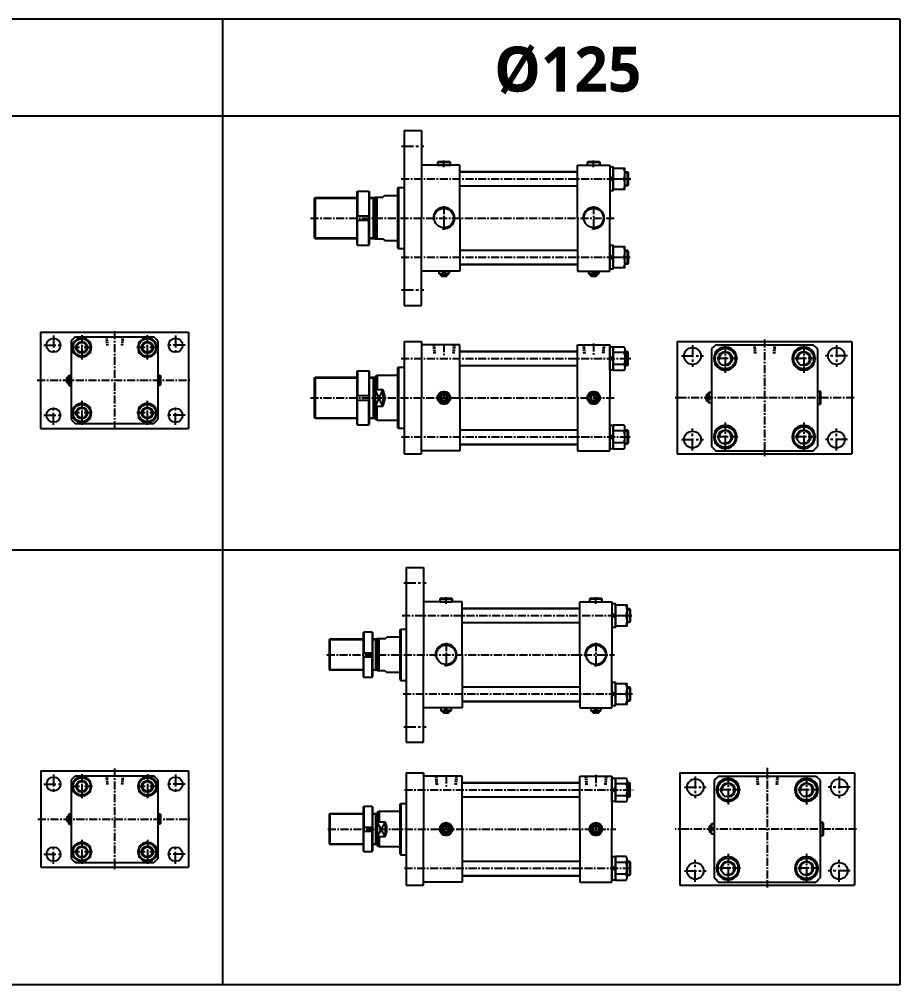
# Model space of a CAD drawing. Extents: x -819 to 8226, y -8942 to 4052.
# Drawn here: x 3488 to 4857, y 2550 to 4052 of the extents above; entities that cross this region are included whole.
import ezdxf

# ---------------------------------------------------------------- set-up
doc = ezdxf.new("R2010")
doc.units = 0
doc.header["$LTSCALE"] = 10
doc.header["$MEASUREMENT"] = 0
for name, pattern in [('CENTER', [2, 1.25, -0.25, 0.25, -0.25]), ('CENTERX2', [4, 2.5, -0.5, 0.5, -0.5]), ('HIDDEN', [0.375, 0.25, -0.125])]:
    doc.linetypes.add(name, pattern=pattern)
doc.layers.get('0').update_dxf_attribs({"linetype": 'CONTINUOUS'})
for name, color, linetype in [('CEN', 1, 'CENTERX2'), ('CENTER', 1, 'CENTER'), ('Line', 7, 'CONTINUOUS'), ('ML', 7, 'CONTINUOUS'), ('THIN', 3, 'CONTINUOUS'), ('중심선', 1, 'CENTER')]:
    doc.layers.add(name, color=color, linetype=linetype)
doc.styles.add('문자', font='romans.shx')

msp = doc.modelspace()

# ---------------------------------------------------------------- linework, layer by layer
for p, q in [((4857.5, 4052.4), (0, 4052.4)), ((3803.6, 4052.4), (3803.6, 2550.2)), ((4857.5, 4052.4), (4857.5, 2550.2)), ((2904.2, 3902.3), (3803.6, 3902.3)), ((3803.6, 3902.3), (4857.5, 3902.3)), ((4857.5, 3226.3), (0, 3226.3)), ((4857.5, 2550.2), (0, 2550.2))]:
    msp.add_line(p, q)
at = {"color": 3}
msp.add_line((4076.3, 3510), (4076.3, 3417), dxfattribs=at)
at = {"layer": 'CEN', "color": 1, "linetype": 'CENTER', "ltscale": 1.5}
for p, q in [((4082.3, 3855.2), (4117.3, 3855.2)), ((4082.3, 3631.2), (4117.3, 3631.2)), ((3540.8, 3560.3), (3540.8, 3530.3)), ((3730.8, 3560.3), (3730.8, 3530.3)), ((4535.1, 3545.5), (4535.1, 3511.5)), ((4759.1, 3545.5), (4759.1, 3511.5)), ((3525.8, 3545.3), (3555.8, 3545.3)), ((3745.8, 3545.3), (3715.8, 3545.3)), ((4518.1, 3528.5), (4552.1, 3528.5)), ((4776.1, 3528.5), (4742.1, 3528.5)), ((3540.8, 3421.3), (3540.8, 3451.3)), ((3730.8, 3421.3), (3730.8, 3451.3)), ((3525.8, 3436.3), (3555.8, 3436.3)), ((3745.8, 3436.3), (3715.8, 3436.3)), ((4535.1, 3381.5), (4535.1, 3415.5)), ((4759.1, 3381.5), (4759.1, 3415.5)), ((4518.1, 3398.5), (4552.1, 3398.5)), ((4776.1, 3398.5), (4742.1, 3398.5)), ((4085.7, 3175.6), (4120.7, 3175.6)), ((4085.7, 2951.6), (4120.7, 2951.6)), ((3540.9, 2877.3), (3540.9, 2847.3)), ((3730.9, 2877.3), (3730.9, 2847.3)), ((4539.4, 2874.3), (4539.4, 2840.3)), ((4763.4, 2874.3), (4763.4, 2840.3)), ((3525.9, 2862.3), (3555.9, 2862.3)), ((3745.9, 2862.3), (3715.9, 2862.3)), ((4522.4, 2857.3), (4556.4, 2857.3)), ((4780.4, 2857.3), (4746.4, 2857.3)), ((3540.9, 2738.3), (3540.9, 2768.3)), ((3730.9, 2738.3), (3730.9, 2768.3)), ((3525.9, 2753.3), (3555.9, 2753.3)), ((3745.9, 2753.3), (3715.9, 2753.3)), ((4539.4, 2710.3), (4539.4, 2744.3)), ((4763.4, 2710.3), (4763.4, 2744.3)), ((4522.4, 2727.3), (4556.4, 2727.3)), ((4780.4, 2727.3), (4746.4, 2727.3))]:
    msp.add_line(p, q, dxfattribs=at)
at = {"layer": 'CENTER'}
for p, q in [((3584.8, 3560.8), (3584.8, 3522.8)), ((3686.8, 3560.8), (3686.8, 3522.8)), ((4586.1, 3547), (4586.1, 3502.1)), ((4708.1, 3547), (4708.1, 3502.1)), ((3601.2, 3541.8), (3568.3, 3541.8)), ((3703.2, 3541.8), (3670.3, 3541.8)), ((4605.6, 3524.5), (4566.7, 3524.5)), ((4727.6, 3524.5), (4688.7, 3524.5)), ((3584.8, 3458.8), (3584.8, 3420.8)), ((3686.8, 3458.8), (3686.8, 3420.8)), ((3601.2, 3439.8), (3568.3, 3439.8)), ((3703.2, 3439.8), (3670.3, 3439.8)), ((4586.1, 3425), (4586.1, 3380.1)), ((4708.1, 3425), (4708.1, 3380.1)), ((4605.6, 3402.5), (4566.7, 3402.5)), ((4727.6, 3402.5), (4688.7, 3402.5)), ((3584.9, 2877.7), (3584.9, 2839.8)), ((3686.9, 2877.7), (3686.9, 2839.8)), ((4590.4, 2875.7), (4590.4, 2830.8)), ((4712.4, 2875.7), (4712.4, 2830.8)), ((3601.4, 2858.8), (3568.5, 2858.8)), ((3703.4, 2858.8), (3670.5, 2858.8)), ((4609.8, 2853.3), (4570.9, 2853.3)), ((4731.8, 2853.3), (4692.9, 2853.3)), ((3584.9, 2775.7), (3584.9, 2737.8)), ((3686.9, 2775.7), (3686.9, 2737.8)), ((3601.4, 2756.8), (3568.5, 2756.8)), ((3703.4, 2756.8), (3670.5, 2756.8)), ((4590.4, 2753.7), (4590.4, 2708.8)), ((4712.4, 2753.7), (4712.4, 2708.8)), ((4609.8, 2731.3), (4570.9, 2731.3)), ((4731.8, 2731.3), (4692.9, 2731.3))]:
    msp.add_line(p, q, dxfattribs=at)
at = {"layer": 'Line', "color": 6, "linetype": 'HIDDEN'}
for p, q in [((3622.6, 3558.3), (3623.8, 3544.3)), ((3623.7, 3558.3), (3625, 3543.7)), ((3647.8, 3558.3), (3646.6, 3543.7)), ((3649, 3558.3), (3647.8, 3544.3)), ((3622.7, 2875.3), (3623.9, 2861.3)), ((3623.9, 2875.3), (3625.1, 2860.7)), ((3648, 2875.3), (3646.7, 2860.7)), ((3649.1, 2875.3), (3647.9, 2861.3))]:
    msp.add_line(p, q, dxfattribs=at)
at = {"layer": 'ML'}
for p, q in [((4086.3, 3879.2), (4086.3, 3607.2)), ((4086.3, 3879.2), (4113.3, 3879.2)), ((4113.3, 3879.2), (4113.3, 3743.2)), ((4173.3, 3825.7), (4113.3, 3825.7)), ((4139.3, 3830.7), (4138.3, 3829.7)), ((4158.3, 3829.7), (4138.3, 3829.7)), ((4138.3, 3829.7), (4138.3, 3825.7)), ((4138.3, 3825.7), (4158.3, 3825.7)), ((4157.3, 3830.7), (4139.3, 3830.7)), ((4157.3, 3830.7), (4158.3, 3829.7)), ((4158.3, 3825.7), (4158.3, 3829.7)), ((4173.3, 3743.2), (4173.3, 3825.7)), ((4356.3, 3743.2), (4356.3, 3825.7)), ((4356.3, 3825.7), (4406.3, 3825.7)), ((4372.3, 3830.7), (4371.3, 3829.7)), ((4391.3, 3829.7), (4371.3, 3829.7)), ((4371.3, 3829.7), (4371.3, 3825.7)), ((4371.3, 3825.7), (4391.3, 3825.7)), ((4390.3, 3830.7), (4372.3, 3830.7)), ((4390.3, 3830.7), (4391.3, 3829.7)), ((4391.3, 3825.7), (4391.3, 3829.7)), ((4406.3, 3825.7), (4406.3, 3743.2)), ((4429.9, 3790.3), (4429.9, 3818)), ((4411.9, 3803), (4406.3, 3808.6)), ((4411.9, 3799.8), (4406.3, 3805.4)), ((4411.9, 3804.2), (4428.5, 3804.2)), ((4433.5, 3815.2), (4433.5, 3793.2)), ((4077.3, 3790.7), (4076.3, 3789.7)), ((4076.3, 3789.7), (4076.3, 3696.7)), ((4077.3, 3790.7), (4086.3, 3790.7)), ((4077.8, 3790.7), (4077.8, 3695.7)), ((3946.3, 3773.7), (3947.8, 3775.2)), ((3946.3, 3773.7), (3946.3, 3712.7)), ((3947.8, 3775.2), (3947.8, 3711.2)), ((4012.6, 3784.2), (4013.6, 3785.2)), ((4012.6, 3784.2), (4012.6, 3702.2)), ((4013.6, 3785.2), (4013.6, 3746.7)), ((4013.6, 3785.2), (4031.6, 3785.2)), ((4031.6, 3785.2), (4031.6, 3746.7)), ((4031.6, 3785.2), (4032.6, 3784.2)), ((4032.6, 3702.2), (4032.6, 3784.2)), ((4038.3, 3775.2), (4038.3, 3711.2)), ((4041.3, 3775.7), (4041.3, 3710.7)), ((4044.3, 3710.7), (4044.3, 3775.7)), ((4053.3, 3775.7), (4056.3, 3778.2)), ((4012.6, 3746.7), (4032.6, 3746.7)), ((4113.3, 3607.2), (4113.3, 3743.2)), ((4173.3, 3743.2), (4173.3, 3660.7)), ((4356.3, 3743.2), (4356.3, 3660.7)), ((4406.3, 3660.7), (4406.3, 3743.2)), ((4012.6, 3739.7), (4032.6, 3739.7)), ((4013.6, 3701.2), (4013.6, 3739.7)), ((4031.6, 3701.2), (4031.6, 3739.7)), ((3946.3, 3712.7), (3947.8, 3711.2)), ((4032.6, 3711.2), (4041.3, 3711.2)), ((4053.3, 3710.7), (4056.3, 3708.2)), ((4012.6, 3702.2), (4013.6, 3701.2)), ((4013.6, 3701.2), (4031.6, 3701.2)), ((4031.6, 3701.2), (4032.6, 3702.2)), ((4077.3, 3695.7), (4076.3, 3696.7)), ((4077.3, 3695.7), (4086.3, 3695.7)), ((4429.9, 3668.3), (4429.9, 3696)), ((4411.9, 3681), (4406.3, 3686.6)), ((4411.9, 3677.8), (4406.3, 3683.4)), ((4411.9, 3682.2), (4428.5, 3682.2)), ((4433.5, 3693.2), (4433.5, 3671.2)), ((4173.3, 3660.7), (4113.3, 3660.7)), ((4140.3, 3660.7), (4140.3, 3656.7)), ((4141.3, 3655.7), (4140.3, 3656.7)), ((4140.3, 3656.7), (4147, 3656.7)), ((4141.3, 3655.7), (4155.3, 3655.7)), ((4143.3, 3655.7), (4143.3, 3653.7)), ((4144.3, 3652.7), (4143.3, 3653.7)), ((4143.3, 3653.7), (4153.3, 3653.7)), ((4144.3, 3652.7), (4152.3, 3652.7)), ((4147, 3655.7), (4147, 3660.7)), ((4149.6, 3655.7), (4149.6, 3660.7)), ((4156.3, 3656.7), (4149.6, 3656.7)), ((4152.3, 3652.7), (4153.3, 3653.7)), ((4153.3, 3655.7), (4153.3, 3653.7)), ((4155.3, 3655.7), (4156.3, 3656.7)), ((4156.3, 3660.7), (4156.3, 3656.7)), ((4356.3, 3660.7), (4406.3, 3660.7)), ((4373.3, 3660.7), (4373.3, 3656.7)), ((4373.3, 3656.7), (4380, 3656.7)), ((4374.3, 3655.7), (4373.3, 3656.7)), ((4374.3, 3655.7), (4388.3, 3655.7)), ((4376.3, 3655.7), (4376.3, 3653.7)), ((4376.3, 3653.7), (4386.3, 3653.7)), ((4377.3, 3652.7), (4376.3, 3653.7)), ((4377.3, 3652.7), (4385.3, 3652.7)), ((4380, 3655.7), (4380, 3660.7)), ((4382.6, 3655.7), (4382.6, 3660.7)), ((4389.3, 3656.7), (4382.6, 3656.7)), ((4385.3, 3652.7), (4386.3, 3653.7)), ((4386.3, 3655.7), (4386.3, 3653.7)), ((4388.3, 3655.7), (4389.3, 3656.7)), ((4389.3, 3660.7), (4389.3, 3656.7)), ((4086.3, 3607.2), (4113.3, 3607.2)), ((3520.8, 3565.8), (3750.8, 3565.8)), ((3520.8, 3565.8), (3520.8, 3415.8)), ((3750.8, 3565.8), (3750.8, 3415.8)), ((3568.3, 3551.8), (3568.3, 3429.8)), ((3574.7, 3558.3), (3696.8, 3558.3)), ((3703.3, 3551.8), (3703.3, 3429.8)), ((4086.3, 3551), (4086.3, 3376)), ((4086.3, 3551), (4113.3, 3551)), ((4113.3, 3551), (4113.3, 3463.5)), ((4173.3, 3546), (4113.3, 3546)), ((4173.3, 3463.5), (4173.3, 3546)), ((4356.3, 3546), (4406.3, 3546)), ((4356.3, 3463.5), (4356.3, 3546)), ((4406.3, 3546), (4406.3, 3463.5)), ((4511.1, 3551), (4783.1, 3551)), ((4511.1, 3551), (4511.1, 3376)), ((4571.4, 3546), (4722.9, 3546)), ((4783.1, 3551), (4783.1, 3376)), ((4428.5, 3533.8), (4411.9, 3533.8)), ((4429.9, 3538.4), (4429.9, 3510.7)), ((4433.5, 3513.5), (4433.5, 3535.5)), ((4564.6, 3539.3), (4564.6, 3387.8)), ((4729.6, 3539.3), (4729.6, 3387.8)), ((4411.9, 3528.9), (4406.3, 3523.3)), ((4411.9, 3525.8), (4406.3, 3520.2)), ((4428.5, 3515.3), (4411.9, 3515.3)), ((4012.6, 3504.5), (4013.6, 3505.5)), ((4012.6, 3504.5), (4012.6, 3422.5)), ((4013.6, 3505.5), (4031.6, 3505.5)), ((4013.6, 3505.5), (4013.6, 3467)), ((4031.6, 3505.5), (4032.6, 3504.5)), ((4031.6, 3505.5), (4031.6, 3467)), ((4032.6, 3422.5), (4032.6, 3504.5)), ((4077.3, 3511), (4076.3, 3510)), ((4077.3, 3511), (4086.3, 3511)), ((4077.8, 3511), (4077.8, 3416)), ((3561.3, 3493.8), (3562.3, 3494.8)), ((3561.3, 3493.8), (3561.3, 3487.8)), ((3561.3, 3487.8), (3562.3, 3486.8)), ((3564.3, 3494.8), (3562.3, 3494.8)), ((3562.3, 3494.8), (3562.3, 3486.8)), ((3564.3, 3486.8), (3562.3, 3486.8)), ((3564.3, 3497.8), (3565.3, 3498.8)), ((3564.3, 3497.8), (3564.3, 3483.8)), ((3564.3, 3491.6), (3568.3, 3491.6)), ((3564.3, 3490), (3568.3, 3490)), ((3565.3, 3498.8), (3568.3, 3498.8)), ((3565.3, 3498.8), (3565.3, 3491.6)), ((3565.3, 3490), (3565.3, 3482.8)), ((3703.3, 3498.8), (3706.3, 3498.8)), ((3706.3, 3482.8), (3706.3, 3498.8)), ((3706.3, 3498.8), (3707.3, 3497.8)), ((3707.3, 3497.8), (3707.3, 3483.8)), ((3946.3, 3494), (3947.8, 3495.5)), ((3946.3, 3494), (3946.3, 3433)), ((3947.8, 3495.5), (3947.8, 3431.5)), ((4038.3, 3495.5), (4038.3, 3431.5)), ((4044.3, 3498.5), (4041.3, 3496.8)), ((4041.3, 3496.8), (4041.3, 3430.3)), ((4044.3, 3498.5), (4044.3, 3476.5)), ((3564.3, 3483.8), (3565.3, 3482.8)), ((3565.3, 3482.8), (3568.3, 3482.8)), ((3706.3, 3482.8), (3703.3, 3482.8)), ((3707.3, 3483.8), (3706.3, 3482.8)), ((4041.3, 3476.5), (4053.3, 3476.5)), ((4053.3, 3476.5), (4053.3, 3450.6)), ((4147, 3471.4), (4140.4, 3464.8)), ((4149.6, 3471.4), (4156.2, 3464.8)), ((4380, 3471.4), (4373.4, 3464.8)), ((4382.6, 3471.4), (4389.2, 3464.8)), ((4559.6, 3470.5), (4560.6, 3471.5)), ((4559.6, 3470.5), (4559.6, 3456.5)), ((4564.6, 3471.5), (4560.6, 3471.5)), ((4560.6, 3471.5), (4560.6, 3464.8)), ((4733.6, 3473.5), (4729.6, 3473.5)), ((4729.6, 3473.5), (4729.6, 3453.5)), ((4734.6, 3472.5), (4733.6, 3473.5)), ((4733.6, 3453.5), (4733.6, 3473.5)), ((4734.6, 3454.5), (4734.6, 3472.5)), ((4012.6, 3467), (4032.6, 3467)), ((4012.6, 3460), (4032.6, 3460)), ((4013.6, 3421.5), (4013.6, 3460)), ((4031.6, 3421.5), (4031.6, 3460)), ((4113.3, 3376), (4113.3, 3463.5)), ((4140.4, 3462.2), (4147, 3455.7)), ((4156.2, 3462.2), (4149.6, 3455.7)), ((4173.3, 3463.5), (4173.3, 3381)), ((4356.3, 3463.5), (4356.3, 3381)), ((4373.4, 3462.2), (4380, 3455.7)), ((4389.2, 3462.2), (4382.6, 3455.7)), ((4406.3, 3381), (4406.3, 3463.5)), ((4556.6, 3467.5), (4557.6, 3468.5)), ((4556.6, 3467.5), (4556.6, 3459.5)), ((4556.6, 3459.5), (4557.6, 3458.5)), ((4557.6, 3468.5), (4557.6, 3458.5)), ((4559.6, 3468.5), (4557.6, 3468.5)), ((4559.6, 3458.5), (4557.6, 3458.5)), ((4559.6, 3464.8), (4564.6, 3464.8)), ((4559.6, 3462.2), (4564.6, 3462.2)), ((4559.6, 3456.5), (4560.6, 3455.5)), ((4560.6, 3455.5), (4560.6, 3462.2)), ((4564.6, 3455.5), (4560.6, 3455.5)), ((4041.3, 3450.6), (4053.3, 3450.6)), ((4044.3, 3428.5), (4044.3, 3450.6)), ((4729.6, 3453.5), (4733.6, 3453.5)), ((4734.6, 3454.5), (4733.6, 3453.5)), ((3946.3, 3433), (3947.8, 3431.5)), ((4044.3, 3428.5), (4041.3, 3430.3)), ((3520.8, 3415.8), (3750.8, 3415.8)), ((3574.7, 3423.3), (3696.8, 3423.3)), ((4012.6, 3422.5), (4013.6, 3421.5)), ((4013.6, 3421.5), (4031.6, 3421.5)), ((4031.6, 3421.5), (4032.6, 3422.5)), ((4077.3, 3416), (4076.3, 3417)), ((4077.3, 3416), (4086.3, 3416)), ((4428.5, 3411.8), (4411.9, 3411.8)), ((4429.9, 3388.7), (4429.9, 3416.4)), ((4433.5, 3413.5), (4433.5, 3391.5)), ((4411.9, 3401.3), (4406.3, 3406.9)), ((4411.9, 3398.2), (4406.3, 3403.8)), ((4173.3, 3381), (4113.3, 3381)), ((4356.3, 3381), (4406.3, 3381)), ((4428.5, 3393.3), (4411.9, 3393.3)), ((4571.4, 3381), (4722.9, 3381)), ((4086.3, 3376), (4113.3, 3376)), ((4511.1, 3376), (4783.1, 3376)), ((4089.7, 3199.6), (4089.7, 2927.6)), ((4089.7, 3199.6), (4116.7, 3199.6)), ((4116.7, 3199.6), (4116.7, 3063.6)), ((4176.7, 3146.1), (4116.7, 3146.1)), ((4142.7, 3151.1), (4141.7, 3150.1)), ((4161.7, 3150.1), (4141.7, 3150.1)), ((4141.7, 3150.1), (4141.7, 3146.1)), ((4141.7, 3146.1), (4161.7, 3146.1)), ((4160.7, 3151.1), (4142.7, 3151.1)), ((4160.7, 3151.1), (4161.7, 3150.1)), ((4161.7, 3146.1), (4161.7, 3150.1)), ((4176.7, 3063.6), (4176.7, 3146.1)), ((4359.7, 3063.6), (4359.7, 3146.1)), ((4359.7, 3146.1), (4409.7, 3146.1)), ((4375.7, 3151.1), (4374.7, 3150.1)), ((4394.7, 3150.1), (4374.7, 3150.1)), ((4374.7, 3150.1), (4374.7, 3146.1)), ((4374.7, 3146.1), (4394.7, 3146.1)), ((4393.7, 3151.1), (4375.7, 3151.1)), ((4393.7, 3151.1), (4394.7, 3150.1)), ((4394.7, 3146.1), (4394.7, 3150.1)), ((4409.7, 3146.1), (4409.7, 3063.6)), ((4415.3, 3123.4), (4409.7, 3129)), ((4415.3, 3120.2), (4409.7, 3125.8)), ((4433.3, 3110.7), (4433.3, 3138.4)), ((4437, 3135.6), (4437, 3113.6)), ((4415.3, 3124.6), (4431.9, 3124.6)), ((4022.8, 3097.6), (4023.8, 3098.6)), ((4022.8, 3097.6), (4022.8, 3029.6)), ((4023.8, 3098.6), (4023.8, 3066.6)), ((4036.8, 3098.6), (4023.8, 3098.6)), ((4036.8, 3098.6), (4036.8, 3066.6)), ((4036.8, 3098.6), (4037.8, 3097.6)), ((4037.8, 3029.6), (4037.8, 3097.6)), ((4079.7, 3102.1), (4081.2, 3103.6)), ((4079.7, 3102.1), (4079.7, 3025.1)), ((4081.2, 3103.6), (4081.2, 3023.6)), ((3969.7, 3086.6), (3970.7, 3087.6)), ((3969.7, 3086.6), (3969.7, 3040.6)), ((3970.7, 3087.6), (3970.7, 3039.6)), ((4041.7, 3087.6), (4041.7, 3039.6)), ((4044.7, 3088.6), (4044.7, 3038.6)), ((4047.7, 3038.6), (4047.7, 3088.6)), ((4056.7, 3088.6), (4059.7, 3091.1)), ((4022.8, 3066.6), (4037.8, 3066.6)), ((4022.8, 3060.6), (4037.8, 3060.6)), ((4023.8, 3028.6), (4023.8, 3060.6)), ((4036.8, 3028.6), (4036.8, 3060.6)), ((4116.7, 2927.6), (4116.7, 3063.6)), ((4176.7, 3063.6), (4176.7, 2981.1)), ((4359.7, 3063.6), (4359.7, 2981.1)), ((4409.7, 2981.1), (4409.7, 3063.6)), ((3969.7, 3040.6), (3970.7, 3039.6)), ((4056.7, 3038.6), (4059.7, 3036.1)), ((4022.8, 3029.6), (4023.8, 3028.6)), ((4023.8, 3028.6), (4036.8, 3028.6)), ((4036.8, 3028.6), (4037.8, 3029.6)), ((4079.7, 3025.1), (4081.2, 3023.6)), ((4415.3, 3001.4), (4409.7, 3007)), ((4433.3, 2988.7), (4433.3, 3016.4)), ((4437, 3013.6), (4437, 2991.6)), ((4415.3, 2998.2), (4409.7, 3003.8)), ((4415.3, 3002.6), (4431.9, 3002.6)), ((4176.7, 2981.1), (4116.7, 2981.1)), ((4143.7, 2981.1), (4143.7, 2977.1)), ((4144.7, 2976.1), (4143.7, 2977.1)), ((4143.7, 2977.1), (4150.4, 2977.1)), ((4144.7, 2976.1), (4158.7, 2976.1)), ((4146.7, 2976.1), (4146.7, 2974.1)), ((4150.4, 2976.1), (4150.4, 2981.1)), ((4153, 2976.1), (4153, 2981.1)), ((4159.7, 2977.1), (4153, 2977.1)), ((4156.7, 2976.1), (4156.7, 2974.1)), ((4158.7, 2976.1), (4159.7, 2977.1)), ((4159.7, 2981.1), (4159.7, 2977.1)), ((4359.7, 2981.1), (4409.7, 2981.1)), ((4376.7, 2981.1), (4376.7, 2977.1)), ((4376.7, 2977.1), (4383.4, 2977.1)), ((4377.7, 2976.1), (4376.7, 2977.1)), ((4377.7, 2976.1), (4391.7, 2976.1)), ((4379.7, 2976.1), (4379.7, 2974.1)), ((4383.4, 2976.1), (4383.4, 2981.1)), ((4386, 2976.1), (4386, 2981.1)), ((4392.7, 2977.1), (4386, 2977.1)), ((4389.7, 2976.1), (4389.7, 2974.1)), ((4391.7, 2976.1), (4392.7, 2977.1)), ((4392.7, 2981.1), (4392.7, 2977.1)), ((4147.7, 2973.1), (4146.7, 2974.1)), ((4146.7, 2974.1), (4156.7, 2974.1)), ((4147.7, 2973.1), (4155.7, 2973.1)), ((4155.7, 2973.1), (4156.7, 2974.1)), ((4379.7, 2974.1), (4389.7, 2974.1)), ((4380.7, 2973.1), (4379.7, 2974.1)), ((4380.7, 2973.1), (4388.7, 2973.1)), ((4388.7, 2973.1), (4389.7, 2974.1)), ((4089.7, 2927.6), (4116.7, 2927.6)), ((3520.9, 2882.8), (3750.9, 2882.8)), ((3520.9, 2882.8), (3520.9, 2732.8)), ((3574.9, 2875.3), (3696.9, 2875.3)), ((3750.9, 2882.8), (3750.9, 2732.8)), ((4089.7, 2879.8), (4089.7, 2704.8)), ((4089.7, 2879.8), (4116.7, 2879.8)), ((4116.7, 2879.8), (4116.7, 2792.3)), ((4176.7, 2874.8), (4116.7, 2874.8)), ((4176.7, 2792.3), (4176.7, 2874.8)), ((4359.7, 2874.8), (4409.7, 2874.8)), ((4359.7, 2792.3), (4359.7, 2874.8)), ((4409.7, 2874.8), (4409.7, 2792.3)), ((4515.4, 2879.8), (4787.4, 2879.8)), ((4515.4, 2879.8), (4515.4, 2704.8)), ((4575.6, 2874.8), (4727.1, 2874.8)), ((4787.4, 2879.8), (4787.4, 2704.8)), ((3568.4, 2868.8), (3568.4, 2746.7)), ((3703.4, 2868.8), (3703.4, 2746.7)), ((4415.3, 2857.6), (4409.7, 2852)), ((4415.3, 2854.5), (4409.7, 2848.9)), ((4431.9, 2862.5), (4415.3, 2862.5)), ((4433.3, 2867.1), (4433.3, 2839.4)), ((4437, 2842.3), (4437, 2864.3)), ((4568.9, 2868), (4568.9, 2716.5)), ((4733.9, 2868), (4733.9, 2716.5)), ((4431.9, 2844), (4415.3, 2844)), ((4022.8, 2826.3), (4023.8, 2827.3)), ((4022.8, 2826.3), (4022.8, 2758.3)), ((4023.8, 2827.3), (4023.8, 2795.3)), ((4036.8, 2827.3), (4023.8, 2827.3)), ((4036.8, 2827.3), (4036.8, 2795.3)), ((4036.8, 2827.3), (4037.8, 2826.3)), ((4037.8, 2758.3), (4037.8, 2826.3)), ((4079.7, 2830.8), (4081.2, 2832.3)), ((4079.7, 2830.8), (4079.7, 2753.8)), ((4081.2, 2832.3), (4081.2, 2752.3)), ((4081.2, 2832.3), (4089.7, 2832.3)), ((3561.4, 2810.8), (3562.4, 2811.8)), ((3561.4, 2810.8), (3561.4, 2804.8)), ((3564.4, 2811.8), (3562.4, 2811.8)), ((3562.4, 2811.8), (3562.4, 2803.8)), ((3564.4, 2814.8), (3565.4, 2815.8)), ((3564.4, 2814.8), (3564.4, 2800.8)), ((3565.4, 2815.8), (3568.4, 2815.8)), ((3565.4, 2815.8), (3565.4, 2808.6)), ((3703.4, 2815.8), (3706.4, 2815.8)), ((3706.4, 2799.8), (3706.4, 2815.8)), ((3706.4, 2815.8), (3707.4, 2814.8)), ((3707.4, 2814.8), (3707.4, 2800.8)), ((3969.7, 2815.3), (3970.7, 2816.3)), ((3969.7, 2815.3), (3969.7, 2769.3)), ((3970.7, 2816.3), (3970.7, 2768.3)), ((4041.7, 2816.3), (4041.7, 2768.3)), ((4047.7, 2819.8), (4044.7, 2818)), ((4044.7, 2818), (4044.7, 2766.5)), ((4047.7, 2819.8), (4047.7, 2803.8)), ((3561.4, 2804.8), (3562.4, 2803.8)), ((3564.4, 2803.8), (3562.4, 2803.8)), ((3564.4, 2808.6), (3568.4, 2808.6)), ((3564.4, 2806.9), (3568.4, 2806.9)), ((3564.4, 2800.8), (3565.4, 2799.8)), ((3565.4, 2806.9), (3565.4, 2799.8)), ((3565.4, 2799.8), (3568.4, 2799.8)), ((3706.4, 2799.8), (3703.4, 2799.8)), ((3707.4, 2800.8), (3706.4, 2799.8)), ((4022.8, 2795.3), (4037.8, 2795.3)), ((4044.7, 2803.8), (4056.7, 2803.8)), ((4056.7, 2803.8), (4056.7, 2780.7)), ((4150.4, 2800.1), (4143.8, 2793.6)), ((4153, 2800.1), (4159.6, 2793.6)), ((4383.4, 2800.1), (4376.8, 2793.6)), ((4386, 2800.1), (4392.6, 2793.6)), ((4560.9, 2796.3), (4561.9, 2797.3)), ((4560.9, 2796.3), (4560.9, 2788.3)), ((4561.9, 2797.3), (4561.9, 2787.3)), ((4563.9, 2797.3), (4561.9, 2797.3)), ((4563.9, 2799.3), (4564.9, 2800.3)), ((4563.9, 2799.3), (4563.9, 2785.3)), ((4568.9, 2800.3), (4564.9, 2800.3)), ((4564.9, 2800.3), (4564.9, 2793.6)), ((4737.9, 2802.3), (4733.9, 2802.3)), ((4733.9, 2802.3), (4733.9, 2782.3)), ((4738.9, 2801.3), (4737.9, 2802.3)), ((4737.9, 2782.3), (4737.9, 2802.3)), ((4738.9, 2783.3), (4738.9, 2801.3)), ((4022.8, 2789.3), (4037.8, 2789.3)), ((4023.8, 2757.3), (4023.8, 2789.3)), ((4036.8, 2757.3), (4036.8, 2789.3)), ((4044.7, 2780.7), (4056.7, 2780.7)), ((4047.7, 2780.7), (4047.7, 2764.8)), ((4116.7, 2704.8), (4116.7, 2792.3)), ((4143.8, 2791), (4150.4, 2784.4)), ((4159.6, 2791), (4153, 2784.4)), ((4176.7, 2792.3), (4176.7, 2709.8)), ((4359.7, 2792.3), (4359.7, 2709.8)), ((4376.8, 2791), (4383.4, 2784.4)), ((4392.6, 2791), (4386, 2784.4)), ((4409.7, 2709.8), (4409.7, 2792.3)), ((4560.9, 2788.3), (4561.9, 2787.3)), ((4563.9, 2787.3), (4561.9, 2787.3)), ((4563.9, 2793.6), (4568.9, 2793.6)), ((4563.9, 2791), (4568.9, 2791)), ((4563.9, 2785.3), (4564.9, 2784.3)), ((4564.9, 2784.3), (4564.9, 2791)), ((4568.9, 2784.3), (4564.9, 2784.3)), ((4733.9, 2782.3), (4737.9, 2782.3)), ((4738.9, 2783.3), (4737.9, 2782.3)), ((3969.7, 2769.3), (3970.7, 2768.3)), ((4047.7, 2764.8), (4044.7, 2766.5)), ((4022.8, 2758.3), (4023.8, 2757.3)), ((4023.8, 2757.3), (4036.8, 2757.3)), ((4036.8, 2757.3), (4037.8, 2758.3)), ((4079.7, 2753.8), (4081.2, 2752.3)), ((4081.2, 2752.3), (4089.7, 2752.3)), ((3574.9, 2740.3), (3696.9, 2740.3)), ((4415.3, 2730), (4409.7, 2735.6)), ((4431.9, 2740.5), (4415.3, 2740.5)), ((4433.3, 2717.4), (4433.3, 2745.1)), ((4437, 2742.3), (4437, 2720.3)), ((3520.9, 2732.8), (3750.9, 2732.8)), ((4415.3, 2726.9), (4409.7, 2732.5)), ((4431.9, 2722), (4415.3, 2722)), ((4089.7, 2704.8), (4116.7, 2704.8)), ((4176.7, 2709.8), (4116.7, 2709.8)), ((4359.7, 2709.8), (4409.7, 2709.8)), ((4515.4, 2704.8), (4787.4, 2704.8)), ((4575.6, 2709.8), (4727.1, 2709.8))]:
    msp.add_line(p, q, dxfattribs=at)
at = {"layer": 'ML', "color": 1, "linetype": 'CENTER'}
for p, q in [((4148.3, 3822.4), (4148.3, 3832.8)), ((4381.3, 3822.4), (4381.3, 3832.8)), ((4081.8, 3804.2), (4439.4, 3804.2)), ((4148.3, 3761.5), (4148.3, 3724.9)), ((4381.3, 3761.5), (4381.3, 3724.9)), ((3940.8, 3743.2), (4415.5, 3743.2)), ((4081.8, 3682.2), (4438.2, 3682.2)), ((4148.3, 3661.5), (4148.3, 3652)), ((4381.3, 3661.5), (4381.3, 3652)), ((3635.8, 3567), (3635.8, 3414.6)), ((4148.3, 3547.1), (4148.3, 3529.6)), ((4381.3, 3547.8), (4381.3, 3529.6)), ((4647.1, 3554.3), (4647.1, 3372.8)), ((4081.8, 3524.5), (4439.4, 3524.5)), ((3515.4, 3490.8), (3753.2, 3490.8)), ((4148.3, 3474.5), (4148.3, 3452.5)), ((4381.3, 3474.5), (4381.3, 3452.5)), ((3940.8, 3463.5), (4415.5, 3463.5)), ((4565.5, 3463.5), (4507, 3463.5)), ((4786.6, 3463.5), (4556.4, 3463.5)), ((4082.1, 3402.5), (4438.2, 3402.5)), ((4151.7, 3142.8), (4151.7, 3153.2)), ((4384.7, 3142.8), (4384.7, 3153.2)), ((4083.4, 3124.6), (4442.8, 3124.6)), ((4151.7, 3081.9), (4151.7, 3045.3)), ((4384.7, 3081.9), (4384.7, 3045.3)), ((3966, 3063.6), (4413.6, 3063.6)), ((4084.7, 3002.6), (4441.6, 3002.6)), ((4151.7, 2981.9), (4151.7, 2972.4)), ((4384.7, 2981.9), (4384.7, 2972.4)), ((3635.9, 2886.6), (3635.9, 2730.1)), ((4651.4, 2887.7), (4651.4, 2701.5)), ((4151.7, 2875.8), (4151.7, 2858.4)), ((4384.7, 2876.5), (4384.7, 2858.3)), ((4087, 2853.3), (4442.8, 2853.3)), ((3516.3, 2807.8), (3753.1, 2807.8)), ((4151.7, 2803.3), (4151.7, 2781.3)), ((4384.7, 2803.3), (4384.7, 2781.3)), ((3967.5, 2792.3), (4415.8, 2792.3)), ((4569.7, 2792.3), (4508.2, 2792.3)), ((4790.1, 2792.3), (4560.6, 2792.3)), ((4086.8, 2731.3), (4441.6, 2731.3))]:
    msp.add_line(p, q, dxfattribs=at)
at = {"layer": 'ML', "color": 2}
for p, q in [((4138.8, 3830.2), (4138.8, 3825.7)), ((4157.8, 3825.7), (4157.8, 3830.2)), ((4371.8, 3830.2), (4371.8, 3825.7)), ((4390.8, 3825.7), (4390.8, 3830.2)), ((4038.3, 3774.2), (4040, 3775.2)), ((4038.3, 3712.2), (4040, 3711.2)), ((4143.8, 3655.7), (4143.8, 3653.2)), ((4152.8, 3655.7), (4152.8, 3653.2)), ((4376.8, 3655.7), (4376.8, 3653.2)), ((4385.8, 3655.7), (4385.8, 3653.2)), ((3564.3, 3494.3), (3561.8, 3494.3)), ((3564.3, 3487.3), (3561.8, 3487.3)), ((3703.3, 3498.3), (3706.8, 3498.3)), ((4038.3, 3494.5), (4040, 3495.5)), ((3706.8, 3483.3), (3703.3, 3483.3)), ((4053.3, 3476.5), (4041.3, 3450.6)), ((4053.3, 3450.6), (4041.3, 3476.5)), ((4734.1, 3473), (4729.6, 3473)), ((4559.6, 3468), (4557.1, 3468)), ((4559.6, 3459), (4557.1, 3459)), ((4729.6, 3454), (4734.1, 3454)), ((4038.3, 3432.5), (4040, 3431.5)), ((4142.2, 3150.6), (4142.2, 3146.1)), ((4161.2, 3146.1), (4161.2, 3150.6)), ((4375.2, 3150.6), (4375.2, 3146.1)), ((4394.2, 3146.1), (4394.2, 3150.6)), ((4041.7, 3086.8), (4043, 3087.6)), ((4041.7, 3040.3), (4043, 3039.6)), ((4147.2, 2976.1), (4147.2, 2973.6)), ((4156.2, 2976.1), (4156.2, 2973.6)), ((4380.2, 2976.1), (4380.2, 2973.6)), ((4389.2, 2976.1), (4389.2, 2973.6)), ((3564.4, 2811.3), (3561.9, 2811.3)), ((3703.4, 2815.3), (3706.9, 2815.3)), ((4041.7, 2815.5), (4043, 2816.3)), ((3564.4, 2804.3), (3561.9, 2804.3)), ((3706.9, 2800.3), (3703.4, 2800.3)), ((4056.7, 2780.7), (4044.7, 2803.8)), ((4056.7, 2803.8), (4044.7, 2780.7)), ((4563.9, 2796.8), (4561.4, 2796.8)), ((4738.4, 2801.8), (4733.9, 2801.8)), ((4563.9, 2787.8), (4561.4, 2787.8)), ((4733.9, 2782.8), (4738.4, 2782.8)), ((4041.7, 2769), (4043, 2768.3))]:
    msp.add_line(p, q, dxfattribs=at)
at = {"layer": 'ML', "color": 7, "linetype": 'Continuous'}
for p, q in [((4173.3, 3815.7), (4356.3, 3815.7)), ((4173.3, 3815.2), (4356.3, 3815.2)), ((4173.3, 3793.2), (4356.3, 3793.2)), ((4032.6, 3775.2), (4041.3, 3775.2)), ((4041.3, 3775.7), (4053.3, 3775.7)), ((4056.3, 3778.2), (4076.3, 3778.2)), ((4173.3, 3693.2), (4356.3, 3693.2)), ((4173.3, 3671.2), (4356.3, 3671.2)), ((4173.3, 3670.7), (4356.3, 3670.7)), ((4173.3, 3536), (4356.3, 3536)), ((4173.3, 3535.5), (4356.3, 3535.5)), ((4173.3, 3513.5), (4356.3, 3513.5)), ((3947.8, 3495.5), (4012.6, 3495.5)), ((4032.6, 3495.5), (4041.3, 3495.5)), ((4044.3, 3498.5), (4076.3, 3498.5)), ((3947.8, 3431.5), (4012.6, 3431.5)), ((4032.6, 3431.5), (4041.3, 3431.5)), ((4044.3, 3428.5), (4076.3, 3428.5)), ((4173.3, 3413.5), (4356.3, 3413.5)), ((4173.3, 3391.5), (4356.3, 3391.5)), ((4173.3, 3391), (4356.3, 3391)), ((4176.7, 3136.1), (4359.7, 3136.1)), ((4176.7, 3135.6), (4359.7, 3135.6)), ((4176.7, 3113.6), (4359.7, 3113.6)), ((4081.2, 3103.6), (4089.7, 3103.6)), ((4081.2, 3023.6), (4089.7, 3023.6)), ((4176.7, 3013.6), (4359.7, 3013.6)), ((4176.7, 2991.6), (4359.7, 2991.6)), ((4176.7, 2991.1), (4359.7, 2991.1)), ((4176.7, 2864.8), (4359.7, 2864.8)), ((4176.7, 2864.3), (4359.7, 2864.3)), ((4176.7, 2842.3), (4359.7, 2842.3)), ((4176.7, 2742.3), (4359.7, 2742.3)), ((4176.7, 2720.3), (4359.7, 2720.3)), ((4176.7, 2719.8), (4359.7, 2719.8))]:
    msp.add_line(p, q, dxfattribs=at)
at = {"layer": 'ML', "color": 2, "linetype": 'Continuous'}
for p, q in [((3946.8, 3774.2), (4012.6, 3774.2)), ((4032.6, 3774.2), (4038.3, 3774.2)), ((3946.8, 3712.2), (4012.6, 3712.2)), ((4032.6, 3712.2), (4038.3, 3712.2)), ((3946.8, 3494.5), (4012.6, 3494.5)), ((4032.6, 3494.5), (4038.3, 3494.5)), ((3946.8, 3432.5), (4012.6, 3432.5)), ((4032.6, 3432.5), (4038.3, 3432.5))]:
    msp.add_line(p, q, dxfattribs=at)
at = {"layer": 'ML', "color": 6, "linetype": 'HIDDEN'}
for p, q in [((4131.7, 3546), (4132.9, 3532)), ((4133.1, 3546), (4134.4, 3532)), ((4163.4, 3546), (4162.2, 3532)), ((4164.9, 3546), (4163.7, 3532)), ((4364.7, 3546), (4365.9, 3532)), ((4366.1, 3546), (4367.4, 3532)), ((4396.4, 3546), (4395.2, 3532)), ((4397.9, 3546), (4396.7, 3532)), ((4630.5, 3546), (4631.7, 3532)), ((4632, 3546), (4633.2, 3532)), ((4662.3, 3546), (4661, 3532)), ((4663.8, 3546), (4662.5, 3532)), ((4135.1, 2874.8), (4136.3, 2860.8)), ((4136.6, 2874.8), (4137.8, 2860.8)), ((4166.9, 2874.8), (4165.6, 2860.8)), ((4168.3, 2874.8), (4167.1, 2860.8)), ((4368.1, 2874.8), (4369.3, 2860.8)), ((4369.6, 2874.8), (4370.8, 2860.8)), ((4399.9, 2874.8), (4398.6, 2860.8)), ((4401.3, 2874.8), (4400.1, 2860.8)), ((4634.7, 2874.8), (4636, 2860.8)), ((4636.2, 2874.8), (4637.4, 2860.8)), ((4666.5, 2874.8), (4665.3, 2860.8)), ((4668, 2874.8), (4666.8, 2860.8))]:
    msp.add_line(p, q, dxfattribs=at)
at = {"layer": 'ML'}
for points in [[(4406.3, 3822.2), (4406.3, 3786.1), (4411.9, 3786.1), (4411.9, 3822.2), (4406.3, 3822.2)], [(4429.9, 3815.2), (4433.5, 3815.2), (4434.9, 3813.8), (4434.9, 3794.5), (4433.5, 3793.2), (4429.9, 3793.2)], [(4406.3, 3700.2), (4406.3, 3664.1), (4411.9, 3664.1), (4411.9, 3700.2), (4406.3, 3700.2)], [(4429.9, 3693.2), (4433.5, 3693.2), (4434.9, 3691.8), (4434.9, 3672.5), (4433.5, 3671.2), (4429.9, 3671.2)], [(3571.3, 3549.6), (3571.3, 3534), (3584.8, 3526.2), (3598.3, 3534), (3598.3, 3549.6), (3584.8, 3557.4), (3571.3, 3549.6)], [(3673.3, 3549.6), (3673.3, 3534), (3686.8, 3526.2), (3700.3, 3534), (3700.3, 3549.6), (3686.8, 3557.4), (3673.3, 3549.6)], [(4406.3, 3506.5), (4406.3, 3542.6), (4411.9, 3542.6), (4411.9, 3506.5), (4406.3, 3506.5)], [(4429.9, 3513.5), (4433.5, 3513.5), (4434.9, 3514.9), (4434.9, 3534.2), (4433.5, 3535.5), (4429.9, 3535.5)], [(4570.1, 3533.8), (4570.1, 3515.3), (4586.1, 3506.1), (4602.1, 3515.3), (4602.1, 3533.8), (4586.1, 3543), (4570.1, 3533.8)], [(4692.1, 3533.8), (4692.1, 3515.3), (4708.1, 3506.1), (4724.1, 3515.3), (4724.1, 3533.8), (4708.1, 3543), (4692.1, 3533.8)], [(3571.3, 3447.6), (3571.3, 3432), (3584.8, 3424.2), (3598.3, 3432), (3598.3, 3447.6), (3584.8, 3455.4), (3571.3, 3447.6)], [(3673.3, 3447.6), (3673.3, 3432), (3686.8, 3424.2), (3700.3, 3432), (3700.3, 3447.6), (3686.8, 3455.4), (3673.3, 3447.6)], [(4406.3, 3420.6), (4406.3, 3384.5), (4411.9, 3384.5), (4411.9, 3420.6), (4406.3, 3420.6)], [(4429.9, 3413.5), (4433.5, 3413.5), (4434.9, 3412.2), (4434.9, 3392.9), (4433.5, 3391.5), (4429.9, 3391.5)], [(4570.1, 3411.8), (4570.1, 3393.3), (4586.1, 3384.1), (4602.1, 3393.3), (4602.1, 3411.8), (4586.1, 3421), (4570.1, 3411.8)], [(4692.1, 3411.8), (4692.1, 3393.3), (4708.1, 3384.1), (4724.1, 3393.3), (4724.1, 3411.8), (4708.1, 3421), (4692.1, 3411.8)], [(4409.7, 3142.6), (4409.7, 3106.5), (4415.3, 3106.5), (4415.3, 3142.6), (4409.7, 3142.6)], [(4433.3, 3135.6), (4437, 3135.6), (4438.3, 3134.2), (4438.3, 3114.9), (4437, 3113.6), (4433.3, 3113.6)], [(4409.7, 3020.6), (4409.7, 2984.5), (4415.3, 2984.5), (4415.3, 3020.6), (4409.7, 3020.6)], [(4433.3, 3013.6), (4437, 3013.6), (4438.3, 3012.2), (4438.3, 2992.9), (4437, 2991.6), (4433.3, 2991.6)], [(3571.4, 2866.6), (3571.4, 2851), (3584.9, 2843.2), (3598.4, 2851), (3598.4, 2866.6), (3584.9, 2874.4), (3571.4, 2866.6)], [(3673.4, 2866.6), (3673.4, 2851), (3686.9, 2843.2), (3700.4, 2851), (3700.4, 2866.6), (3686.9, 2874.4), (3673.4, 2866.6)], [(4409.7, 2835.2), (4409.7, 2871.3), (4415.3, 2871.3), (4415.3, 2835.2), (4409.7, 2835.2)], [(4574.4, 2862.5), (4574.4, 2844), (4590.4, 2834.8), (4606.4, 2844), (4606.4, 2862.5), (4590.4, 2871.7), (4574.4, 2862.5)], [(4696.4, 2862.5), (4696.4, 2844), (4712.4, 2834.8), (4728.4, 2844), (4728.4, 2862.5), (4712.4, 2871.7), (4696.4, 2862.5)], [(4433.3, 2842.3), (4437, 2842.3), (4438.3, 2843.6), (4438.3, 2862.9), (4437, 2864.3), (4433.3, 2864.3)], [(3571.4, 2764.6), (3571.4, 2749), (3584.9, 2741.2), (3598.4, 2749), (3598.4, 2764.6), (3584.9, 2772.4), (3571.4, 2764.6)], [(3673.4, 2764.6), (3673.4, 2749), (3686.9, 2741.2), (3700.4, 2749), (3700.4, 2764.6), (3686.9, 2772.4), (3673.4, 2764.6)], [(4409.7, 2749.3), (4409.7, 2713.2), (4415.3, 2713.2), (4415.3, 2749.3), (4409.7, 2749.3)], [(4574.4, 2740.5), (4574.4, 2722), (4590.4, 2712.8), (4606.4, 2722), (4606.4, 2740.5), (4590.4, 2749.7), (4574.4, 2740.5)], [(4696.4, 2740.5), (4696.4, 2722), (4712.4, 2712.8), (4728.4, 2722), (4728.4, 2740.5), (4712.4, 2749.7), (4696.4, 2740.5)], [(4433.3, 2742.3), (4437, 2742.3), (4438.3, 2740.9), (4438.3, 2721.6), (4437, 2720.3), (4433.3, 2720.3)]]:
    msp.add_lwpolyline(points, dxfattribs=at)
for points in [[(4411.9, 3788.2), (4429.9, 3788.2), (4429.9, 3820.2), (4411.9, 3820.2)], [(4411.9, 3666.2), (4429.9, 3666.2), (4429.9, 3698.2), (4411.9, 3698.2)], [(4415.3, 3108.6), (4433.3, 3108.6), (4433.3, 3140.6), (4415.3, 3140.6)], [(4415.3, 2986.6), (4433.3, 2986.6), (4433.3, 3018.6), (4415.3, 3018.6)]]:
    msp.add_lwpolyline(points, close=True, dxfattribs=at)
for points in [[(4428.5, 3788.2, 0.178633), (4428.5, 3804.2, 0.178633), (4428.5, 3820.2)], [(4428.5, 3666.2, 0.178633), (4428.5, 3682.2, 0.178633), (4428.5, 3698.2)], [(4411.9, 3543), (4428.5, 3543, -0.309401), (4428.5, 3533.8, -0.154701), (4428.5, 3515.3, -0.309401), (4428.5, 3506.1), (4411.9, 3506.1), (4411.9, 3543)], [(4411.9, 3384.1), (4428.5, 3384.1, 0.309401), (4428.5, 3393.3, 0.154701), (4428.5, 3411.8, 0.309401), (4428.5, 3421), (4411.9, 3421), (4411.9, 3384.1)], [(4431.9, 3108.6, 0.178633), (4431.9, 3124.6, 0.178633), (4431.9, 3140.6)], [(4431.9, 2986.6, 0.178633), (4431.9, 3002.6, 0.178633), (4431.9, 3018.6)], [(4415.3, 2871.7), (4431.9, 2871.7, -0.309401), (4431.9, 2862.5, -0.154701), (4431.9, 2844, -0.309401), (4431.9, 2834.8), (4415.3, 2834.8), (4415.3, 2871.7)], [(4415.3, 2712.8), (4431.9, 2712.8, 0.309401), (4431.9, 2722, 0.154701), (4431.9, 2740.5, 0.309401), (4431.9, 2749.7), (4415.3, 2749.7), (4415.3, 2712.8)]]:
    msp.add_lwpolyline(points, format="xyb", dxfattribs=at)
for centre, radius in [((4148.3, 3743.2), 15.1), ((4381.3, 3743.2), 15.1), ((3540.8, 3545.3), 11), ((3584.8, 3541.8), 13.5), ((3584.8, 3541.8), 9), ((3584.8, 3541.8), 7.65), ((3686.8, 3541.8), 13.5), ((3686.8, 3541.8), 9), ((3686.8, 3541.8), 7.65), ((3730.8, 3545.3), 11), ((4535.1, 3528.5), 13), ((4586.1, 3524.5), 16), ((4586.1, 3524.5), 11), ((4708.1, 3524.5), 16), ((4708.1, 3524.5), 11), ((4759.1, 3528.5), 13), ((4148.3, 3463.5), 10), ((4148.3, 3463.5), 8), ((4381.3, 3463.5), 10), ((4381.3, 3463.5), 8), ((4148.3, 3463.5), 4.5), ((4381.3, 3463.5), 4.5), ((3540.8, 3436.3), 11), ((3584.8, 3439.8), 13.5), ((3584.8, 3439.8), 9), ((3584.8, 3439.8), 7.65), ((3686.8, 3439.8), 13.5), ((3686.8, 3439.8), 9), ((3686.8, 3439.8), 7.65), ((3730.8, 3436.3), 11), ((4535.1, 3398.5), 13), ((4586.1, 3402.5), 16), ((4586.1, 3402.5), 11), ((4708.1, 3402.5), 16), ((4708.1, 3402.5), 11), ((4759.1, 3398.5), 13), ((4151.7, 3063.6), 15.1), ((4384.7, 3063.6), 15.1), ((3540.9, 2862.3), 11), ((3584.9, 2858.8), 13.5), ((3686.9, 2858.8), 13.5), ((3730.9, 2862.3), 11), ((4539.4, 2857.3), 13), ((4763.4, 2857.3), 13), ((3584.9, 2858.8), 9), ((3584.9, 2858.8), 7.65), ((3686.9, 2858.8), 9), ((3686.9, 2858.8), 7.65), ((4590.4, 2853.3), 16), ((4590.4, 2853.3), 11), ((4712.4, 2853.3), 16), ((4712.4, 2853.3), 11), ((4151.7, 2792.3), 10), ((4151.7, 2792.3), 8), ((4151.7, 2792.3), 4.5), ((4384.7, 2792.3), 10), ((4384.7, 2792.3), 8), ((4384.7, 2792.3), 4.5), ((3540.9, 2753.3), 11), ((3584.9, 2756.8), 13.5), ((3584.9, 2756.8), 9), ((3584.9, 2756.8), 7.65), ((3686.9, 2756.8), 13.5), ((3686.9, 2756.8), 9), ((3686.9, 2756.8), 7.65), ((3730.9, 2753.3), 11), ((4539.4, 2727.3), 13), ((4590.4, 2731.3), 16), ((4590.4, 2731.3), 11), ((4712.4, 2731.3), 16), ((4712.4, 2731.3), 11), ((4763.4, 2727.3), 13)]:
    msp.add_circle(centre, radius, dxfattribs=at)
at = {"layer": 'ML', "color": 2}
for centre, radius, start, end in [((4148.3, 3743.2), 16.6, 259.7841, 189.9064), ((4381.3, 3743.2), 16.6, 259.7841, 189.9064), ((4586.1, 3524.5), 9.65, 254.5871, 191.1), ((4708.1, 3524.5), 9.65, 254.5871, 191.1), ((4148.3, 3463.5), 9.5, 261.4114, 188.1478), ((4381.3, 3463.5), 9.5, 261.4114, 188.1478), ((4148.3, 3463.5), 5, 257.904, 186.2569), ((4381.3, 3463.5), 5, 257.904, 186.2569), ((4586.1, 3402.5), 9.65, 254.5871, 191.1), ((4708.1, 3402.5), 9.65, 254.5871, 191.1), ((4151.7, 3063.6), 16.6, 259.7841, 189.9064), ((4384.7, 3063.6), 16.6, 259.7841, 189.9064), ((4590.4, 2853.3), 9.65, 254.5871, 191.1), ((4712.4, 2853.3), 9.65, 254.5871, 191.1), ((4151.7, 2792.3), 9.5, 261.4114, 188.1478), ((4151.7, 2792.3), 5, 257.904, 186.2569), ((4384.7, 2792.3), 9.5, 261.4114, 188.1478), ((4384.7, 2792.3), 5, 257.904, 186.2569), ((4590.4, 2731.3), 9.65, 254.5871, 191.1), ((4712.4, 2731.3), 9.65, 254.5871, 191.1)]:
    msp.add_arc(centre, radius, start, end, dxfattribs=at)
at = {"layer": 'ML'}
for centre, radius, start, end in [((3635.8, 3490.8), 91, 132.1186, 137.8814), ((3584.8, 3541.8), 14.8, 155.8059, 204.1941), ((3584.8, 3541.8), 14.8, 95.8059, 144.1941), ((3584.8, 3541.8), 14.8, 35.8059, 84.1941), ((3584.8, 3541.8), 14.8, 335.8059, 24.1941), ((3686.8, 3541.8), 14.8, 155.8059, 204.1941), ((3686.8, 3541.8), 14.8, 95.8059, 144.1941), ((3686.8, 3541.8), 14.8, 35.8059, 84.1941), ((3635.8, 3490.8), 91, 42.1186, 47.8814), ((3686.8, 3541.8), 14.8, 335.8059, 24.1941), ((4647.1, 3463.5), 112, 132.5568, 137.4432), ((4647.1, 3463.5), 112, 42.5568, 47.4432), ((3584.8, 3541.8), 14.8, 215.8059, 264.1941), ((3584.8, 3541.8), 14.8, 275.8059, 324.1941), ((3686.8, 3541.8), 14.8, 215.8059, 264.1941), ((3686.8, 3541.8), 14.8, 275.8059, 324.1941), ((4586.1, 3524.5), 18, 152.4276, 207.5724), ((4586.1, 3524.5), 18, 92.4276, 147.5724), ((4586.1, 3524.5), 18, 32.4276, 87.5724), ((4586.1, 3524.5), 18, 332.4276, 27.5724), ((4708.1, 3524.5), 18, 152.4276, 207.5724), ((4708.1, 3524.5), 18, 92.4276, 147.5724), ((4708.1, 3524.5), 18, 32.4276, 87.5724), ((4708.1, 3524.5), 18, 332.4276, 27.5724), ((4586.1, 3524.5), 18, 212.4276, 267.5724), ((4586.1, 3524.5), 18, 272.4276, 327.5724), ((4708.1, 3524.5), 18, 212.4276, 267.5724), ((4708.1, 3524.5), 18, 272.4276, 327.5724), ((4026.7, 3463.5), 29.6, 333.9922, 26.0078), ((3584.8, 3439.8), 14.8, 155.8059, 204.1941), ((3584.8, 3439.8), 14.8, 95.8059, 144.1941), ((3584.8, 3439.8), 14.8, 35.8059, 84.1941), ((3584.8, 3439.8), 14.8, 335.8059, 24.1941), ((3686.8, 3439.8), 14.8, 155.8059, 204.1941), ((3686.8, 3439.8), 14.8, 95.8059, 144.1941), ((3686.8, 3439.8), 14.8, 35.8059, 84.1941), ((3686.8, 3439.8), 14.8, 335.8059, 24.1941), ((3635.8, 3490.8), 91, 222.1186, 227.8814), ((3584.8, 3439.8), 14.8, 215.8059, 264.1941), ((3584.8, 3439.8), 14.8, 275.8059, 324.1941), ((3686.8, 3439.8), 14.8, 215.8059, 264.1941), ((3686.8, 3439.8), 14.8, 275.8059, 324.1941), ((3635.8, 3490.8), 91, 312.1186, 317.8814), ((4586.1, 3402.5), 18, 152.4276, 207.5724), ((4586.1, 3402.5), 18, 92.4276, 147.5724), ((4586.1, 3402.5), 18, 32.4276, 87.5724), ((4586.1, 3402.5), 18, 332.4276, 27.5724), ((4708.1, 3402.5), 18, 152.4276, 207.5724), ((4708.1, 3402.5), 18, 92.4276, 147.5724), ((4708.1, 3402.5), 18, 32.4276, 87.5724), ((4708.1, 3402.5), 18, 332.4276, 27.5724), ((4647.1, 3463.5), 112, 222.5568, 227.4432), ((4586.1, 3402.5), 18, 212.4276, 267.5724), ((4586.1, 3402.5), 18, 272.4276, 327.5724), ((4708.1, 3402.5), 18, 212.4276, 267.5724), ((4708.1, 3402.5), 18, 272.4276, 327.5724), ((4647.1, 3463.5), 112, 312.5568, 317.4432), ((3635.9, 2807.8), 91, 132.1186, 137.8814), ((3584.9, 2858.8), 14.8, 95.8059, 144.1941), ((3584.9, 2858.8), 14.8, 35.8059, 84.1941), ((3686.9, 2858.8), 14.8, 95.8059, 144.1941), ((3686.9, 2858.8), 14.8, 35.8059, 84.1941), ((3635.9, 2807.8), 91, 42.1186, 47.8814), ((4651.4, 2792.3), 112, 132.5568, 137.4432), ((4590.4, 2853.3), 18, 92.4276, 147.5724), ((4590.4, 2853.3), 18, 32.4276, 87.5724), ((4712.4, 2853.3), 18, 92.4276, 147.5724), ((4712.4, 2853.3), 18, 32.4276, 87.5724), ((4651.4, 2792.3), 112, 42.5568, 47.4432), ((3584.9, 2858.8), 14.8, 155.8059, 204.1941), ((3584.9, 2858.8), 14.8, 335.8059, 24.1941), ((3686.9, 2858.8), 14.8, 155.8059, 204.1941), ((3686.9, 2858.8), 14.8, 335.8059, 24.1941), ((4590.4, 2853.3), 18, 152.4276, 207.5724), ((4590.4, 2853.3), 18, 332.4276, 27.5724), ((4712.4, 2853.3), 18, 152.4276, 207.5724), ((4712.4, 2853.3), 18, 332.4276, 27.5724), ((3584.9, 2858.8), 14.8, 215.8059, 264.1941), ((3584.9, 2858.8), 14.8, 275.8059, 324.1941), ((3686.9, 2858.8), 14.8, 215.8059, 264.1941), ((3686.9, 2858.8), 14.8, 275.8059, 324.1941), ((4590.4, 2853.3), 18, 212.4276, 267.5724), ((4590.4, 2853.3), 18, 272.4276, 327.5724), ((4712.4, 2853.3), 18, 212.4276, 267.5724), ((4712.4, 2853.3), 18, 272.4276, 327.5724), ((4036, 2792.3), 23.7, 330.8896, 29.1104), ((3584.9, 2756.8), 14.8, 95.8059, 144.1941), ((3584.9, 2756.8), 14.8, 35.8059, 84.1941), ((3686.9, 2756.8), 14.8, 95.8059, 144.1941), ((3686.9, 2756.8), 14.8, 35.8059, 84.1941), ((3584.9, 2756.8), 14.8, 155.8059, 204.1941), ((3584.9, 2756.8), 14.8, 335.8059, 24.1941), ((3686.9, 2756.8), 14.8, 155.8059, 204.1941), ((3686.9, 2756.8), 14.8, 335.8059, 24.1941), ((4590.4, 2731.3), 18, 92.4276, 147.5724), ((4590.4, 2731.3), 18, 32.4276, 87.5724), ((4712.4, 2731.3), 18, 92.4276, 147.5724), ((4712.4, 2731.3), 18, 32.4276, 87.5724), ((3635.9, 2807.8), 91, 222.1186, 227.8814), ((3584.9, 2756.8), 14.8, 215.8059, 264.1941), ((3584.9, 2756.8), 14.8, 275.8059, 324.1941), ((3686.9, 2756.8), 14.8, 215.8059, 264.1941), ((3686.9, 2756.8), 14.8, 275.8059, 324.1941), ((3635.9, 2807.8), 91, 312.1186, 317.8814), ((4590.4, 2731.3), 18, 152.4276, 207.5724), ((4590.4, 2731.3), 18, 332.4276, 27.5724), ((4712.4, 2731.3), 18, 152.4276, 207.5724), ((4712.4, 2731.3), 18, 332.4276, 27.5724), ((4590.4, 2731.3), 18, 212.4276, 267.5724), ((4590.4, 2731.3), 18, 272.4276, 327.5724), ((4712.4, 2731.3), 18, 212.4276, 267.5724), ((4712.4, 2731.3), 18, 272.4276, 327.5724), ((4651.4, 2792.3), 112, 222.5568, 227.4432), ((4651.4, 2792.3), 112, 312.5568, 317.4432)]:
    msp.add_arc(centre, radius, start, end, dxfattribs=at)
at = {"layer": 'THIN', "color": 2}
for p, q in [((4429.9, 3813.8), (4434.9, 3813.8)), ((4429.9, 3794.5), (4434.9, 3794.5)), ((4429.9, 3691.8), (4434.9, 3691.8)), ((4429.9, 3672.5), (4434.9, 3672.5)), ((4429.9, 3534.2), (4434.9, 3534.2)), ((4429.9, 3514.9), (4434.9, 3514.9)), ((4429.9, 3412.2), (4434.9, 3412.2)), ((4429.9, 3392.9), (4434.9, 3392.9)), ((4433.3, 3134.2), (4438.3, 3134.2)), ((4433.3, 3114.9), (4438.3, 3114.9)), ((4433.3, 3012.2), (4438.3, 3012.2)), ((4433.3, 2992.9), (4438.3, 2992.9)), ((4433.3, 2862.9), (4438.3, 2862.9)), ((4433.3, 2843.6), (4438.3, 2843.6)), ((4433.3, 2740.9), (4438.3, 2740.9)), ((4433.3, 2721.6), (4438.3, 2721.6))]:
    msp.add_line(p, q, dxfattribs=at)
at = {"layer": '중심선', "color": 7, "linetype": 'Continuous'}
for p, q in [((3947.8, 3775.2), (4012.6, 3775.2)), ((3947.8, 3711.2), (4012.6, 3711.2)), ((4041.3, 3710.7), (4053.3, 3710.7)), ((4056.3, 3708.2), (4076.3, 3708.2)), ((4022.8, 3087.6), (3970.7, 3087.6)), ((4044.7, 3087.6), (4037.8, 3087.6)), ((4056.7, 3088.6), (4044.7, 3088.6)), ((4079.7, 3091.1), (4059.7, 3091.1)), ((4022.8, 3039.6), (3970.7, 3039.6)), ((4044.7, 3039.6), (4037.8, 3039.6)), ((4056.7, 3038.6), (4044.7, 3038.6)), ((4079.7, 3036.1), (4059.7, 3036.1)), ((4022.8, 2816.3), (3970.7, 2816.3)), ((4044.7, 2816.3), (4037.8, 2816.3)), ((4079.7, 2819.8), (4047.7, 2819.8)), ((4022.8, 2768.3), (3970.7, 2768.3)), ((4044.7, 2768.3), (4037.8, 2768.3)), ((4079.7, 2764.8), (4047.7, 2764.8))]:
    msp.add_line(p, q, dxfattribs=at)
at = {"layer": '중심선', "color": 2, "linetype": 'Continuous'}
for p, q in [((4022.8, 3086.8), (3970, 3086.8)), ((4041.7, 3086.8), (4037.8, 3086.8)), ((4022.8, 3040.3), (3970, 3040.3)), ((4041.7, 3040.3), (4037.8, 3040.3)), ((4022.8, 2815.5), (3970, 2815.5)), ((4041.7, 2815.5), (4037.8, 2815.5)), ((4022.8, 2769), (3970, 2769)), ((4041.7, 2769), (4037.8, 2769))]:
    msp.add_line(p, q, dxfattribs=at)

# ---------------------------------------------------------------- texts
at = {"insert": (4226.6, 4009.9), "char_height": 70, "attachment_point": 1, "style": '문자'}
msp.add_mtext_dynamic_manual_height_columns('{\\fMalgun Gothic|b1|i0|c129|p50;%%C125}', width=124.533, gutter_width=16, heights=[0], dxfattribs=at)

doc.saveas('drawing.dxf')
